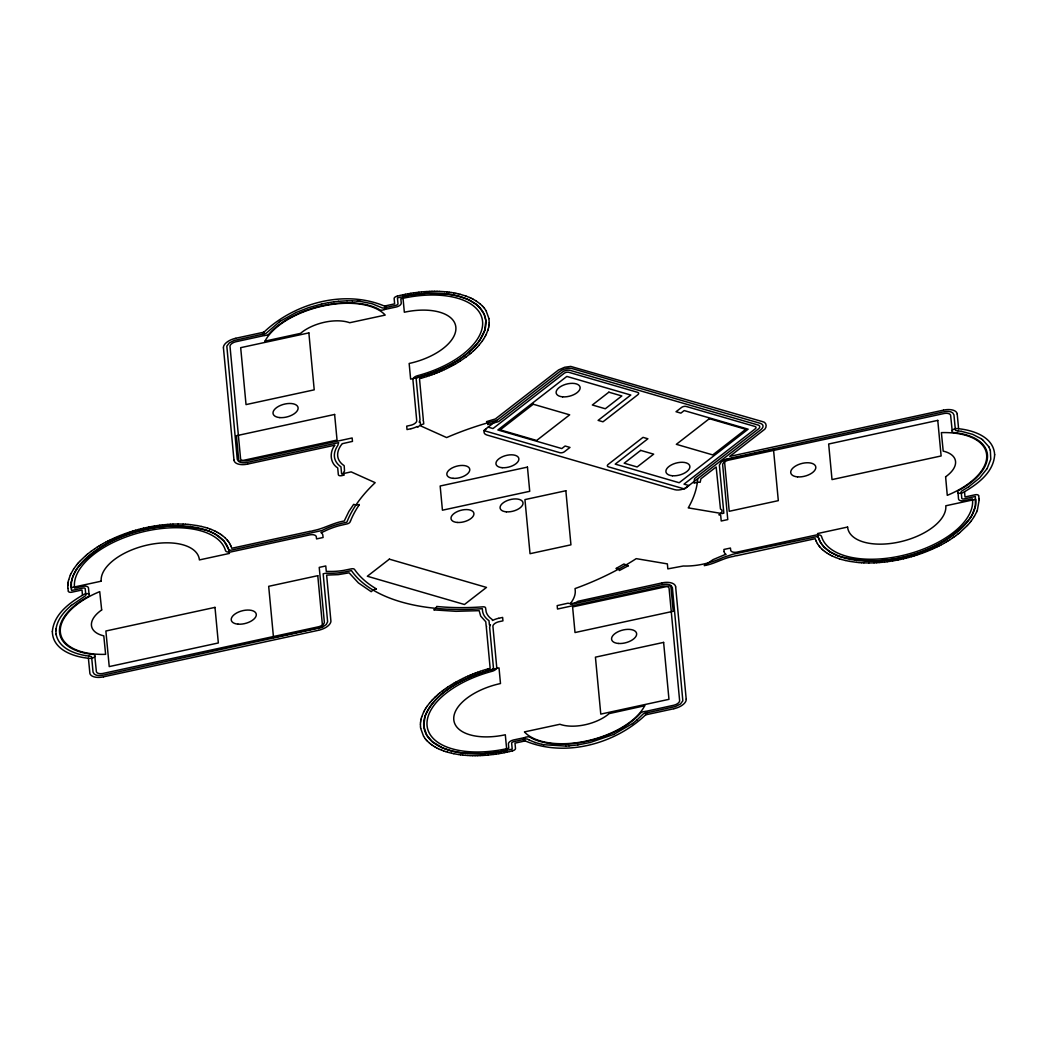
<?xml version="1.0" encoding="UTF-8"?>
<svg xmlns="http://www.w3.org/2000/svg" width="1047" height="1047" viewBox="0 0 1047 1047"><rect width="100%" height="100%" fill="white"/><g stroke="black" fill="none" stroke-linecap="round" stroke-linejoin="round"><path stroke-width="1.5" d="M67.833 585.587L67.924 588.362M223.43 347.813L223.43 347.342A5.588 2.827 -14.6 0 1 223.456 347.107L223.535 346.649A5.588 2.827 -14.6 0 1 223.6 346.4L223.77 345.929A5.588 2.827 -14.6 0 1 223.875 345.68L224.123 345.196A5.588 2.827 -14.6 0 1 224.267 344.96L224.595 344.476A5.588 2.827 -14.6 0 1 224.778 344.241L225.184 343.756A5.588 2.827 -14.6 0 1 225.406 343.521L225.877 343.05A5.588 2.827 -14.6 0 1 226.139 342.814L226.675 342.369A5.588 2.827 -14.6 0 1 226.963 342.147L227.579 341.702A5.588 2.827 -14.6 0 1 227.893 341.492L228.56 341.073A5.588 2.827 -14.6 0 1 228.9 340.877L229.607 340.484A5.588 2.827 -14.6 0 1 229.987 340.301L230.733 339.935A5.588 2.827 -14.6 0 1 231.125 339.765L231.924 339.437A5.588 2.827 -14.6 0 1 232.316 339.293L233.141 339.006A5.588 2.827 -14.6 0 1 233.56 338.862L234.397 338.613A5.588 2.827 -14.6 0 1 234.829 338.495L235.706 338.286M420.423 724.184L420.514 726.958M489.211 322.816L488.949 318.654M686.204 699.187L686.204 699.658A5.588 2.827 -14.6 0 1 686.191 699.893L686.099 700.351A5.588 2.827 -14.6 0 1 686.034 700.6L685.877 701.071A5.588 2.827 -14.6 0 1 685.772 701.32L685.523 701.804A5.588 2.827 -14.6 0 1 685.379 702.04L685.052 702.524A5.588 2.827 -14.6 0 1 684.869 702.759L684.463 703.244A5.588 2.827 -14.6 0 1 684.241 703.479L683.756 703.95A5.588 2.827 -14.6 0 1 683.508 704.186L682.958 704.631A5.588 2.827 -14.6 0 1 682.67 704.853L682.068 705.298A5.588 2.827 -14.6 0 1 681.754 705.508L681.087 705.927A5.588 2.827 -14.6 0 1 680.746 706.123L680.027 706.516A5.588 2.827 -14.6 0 1 679.66 706.699L678.901 707.065A5.588 2.827 -14.6 0 1 678.521 707.235L677.723 707.563A5.588 2.827 -14.6 0 1 677.317 707.707L676.506 707.994A5.588 2.827 -14.6 0 1 676.087 708.138L675.25 708.387A5.588 2.827 -14.6 0 1 674.818 708.505L673.941 708.714M979.167 500.021L977.335 510.269M55.91 630.739L56.041 633.671M55.91 630.739L56.041 628.946M67.833 585.509L67.924 584.134M420.436 724.105L420.514 722.731M489.132 324.269L489.211 322.895M697.695 478.701L697.59 480.18A181.864 92.031 -14.6 0 1 688.573 507.298L688.232 507.874L722.011 513.567L723.83 513.174L719.368 465.156L721.318 461.871L725.924 459.214L943.622 411.851C946.998 411.209 952.731 410.686 953.948 414.861L955.374 429.937A2.238 1.139 -14.6 0 0 956.474 430.67L957.926 430.841M67.924 584.056L68.094 582.669M71.366 582.158L71.366 589.016M420.528 722.652L420.685 721.265M488.949 325.735L489.119 324.348M56.041 628.933C57.389 619.274 64.22 611.474 71.392 605.375M68.107 582.59L68.356 581.19M71.366 582.145L72.884 576.426M488.687 327.214L488.949 325.813M420.698 721.187L420.946 719.786M975.385 506.225L975.346 496.474L964.078 498.922A2.238 1.139 -14.6 0 1 961.787 498.254L961.198 491.985A2.238 1.139 -14.6 0 1 962.128 490.807L968.671 486.776M68.369 581.111L68.709 579.711M488.347 328.693L488.674 327.292M420.973 719.708L421.3 718.307M975.385 506.251L972.113 514.915M68.722 579.632L70.28 575.196M484.669 330.525L485.847 320.722M487.902 330.198L488.321 328.784M421.326 718.216L421.745 716.802M424.977 716.475L423.786 726.278M484.669 330.551L479.421 340.733M487.876 330.276L486.07 334.739M421.758 716.724L423.564 712.261M424.977 716.449C436.272 689.908 465.549 677.33 491.567 669.674A2.238 1.139 -14.6 0 0 493.464 668.104L489.63 627.232L490.441 624.706L489.407 624.928L489.001 620.662A47.508 24.042 -14.6 0 1 482.484 610.453L482.314 608.66L480.534 608.791A181.864 92.031 -14.6 0 1 352.001 571.387L351.439 570.576L347.984 571.322A47.508 24.042 -14.6 0 1 325.905 573.206L323.17 573.795L327.632 621.813L326.219 624.562L322.07 627.349L103.378 675.119C100.002 675.76 94.269 676.283 93.052 672.109L91.626 657.032A2.238 1.139 -14.6 0 0 90.526 656.299L89.074 656.129M350.47 520.948L350.091 521.943A3.363 1.701 -14.6 0 1 347.054 523.893L339.385 525.659A44.21 22.367 -14.6 0 0 327.266 529.926L323.431 531.745A3.363 1.701 -14.6 0 1 322.044 532.203L320.945 532.543A5.588 2.827 -14.6 0 1 321.167 532.701L321.573 533.028A5.588 2.827 -14.6 0 1 321.756 533.198L322.083 533.551A5.588 2.827 -14.6 0 1 322.227 533.748L322.476 534.127A5.588 2.827 -14.6 0 1 322.581 534.336L322.751 534.742A5.588 2.827 -14.6 0 1 322.803 534.965L323.091 537.504L316.547 538.917L316.299 536.601A6.714 3.39 -14.6 0 0 310.134 534.808L230.955 551.926A5.588 2.827 -14.6 0 1 225.458 550.539A8.088 4.096 -14.6 0 1 225.406 550.342A77.779 39.367 -14.6 0 0 142.863 531.837A77.779 39.367 -14.6 0 0 74.468 586.974L74.612 588.113L82.922 586.307A5.588 2.827 -14.6 0 1 88.471 587.93L89.06 594.199M72.884 576.413L76.64 569.136M976.72 511.774L977.296 510.347M70.319 575.104L70.974 573.677M976.681 511.865L974.377 516.341M71.013 573.586L73.565 569.11M485.298 336.257L486.03 334.818M423.603 712.182L424.349 710.743M485.245 336.336L483.478 339.293M424.401 710.664L425.213 709.225M971.276 516.367L972.1 514.928M987.112 468.611L990.776 459.253L990.357 450.459M987.112 468.611L979.599 477.969L968.684 486.776M94.832 656.534L96.389 671.742A6.714 3.39 -14.6 0 0 102.554 673.535L318.785 626.721A6.714 3.39 -14.6 0 0 324.361 622.376L319.23 567.382L325.774 565.969L326.284 571.4L331.166 571.466A44.21 22.367 -14.6 0 0 343.586 570.419L351.282 568.861A3.363 1.701 -14.6 0 1 354.553 569.437L355.103 570.235A178.448 90.304 -14.6 0 0 376.37 588.898M952.168 430.435L950.611 415.227A6.714 3.39 -14.6 0 0 944.446 413.434L728.215 460.248A6.714 3.39 -14.6 0 0 722.639 464.593L727.77 519.587L721.226 521L720.702 515.412L718.87 514.784A7.277 3.678 -14.6 0 0 720.467 508.96L716.148 466.975L700.927 478.793L700.168 482.274A7.277 3.678 -14.6 0 0 694.109 483.204L694.423 479.264A3.363 1.701 -14.6 0 1 695.273 477.995L758.695 428.733A5.588 2.827 -14.6 0 0 758.355 425.121L569.777 370.258A5.588 2.827 -14.6 0 0 562.867 371.75L499.406 420.999A3.363 1.701 -14.6 0 1 497.417 421.941L487.68 424.572A7.277 3.678 -14.6 0 0 486.567 421.614L495.349 418.97L558.588 369.931L564.608 367.275L570.733 366.424L762.373 421.575C767.333 422.216 767.189 428.472 763.211 430.435L729.746 456.413L943.465 410.149M425.265 709.146L426.168 707.707M970.36 517.833L971.263 516.393M974.325 516.42L971.289 520.909M73.617 569.031L76.902 564.555M76.653 569.11C107.16 531.902 163.397 517.584 208.968 531.13M358.663 505.531L359.265 504.51A7.277 3.678 -14.6 0 1 353.65 504.366L348.913 511.381L344.241 521.013C333.496 522.623 324.099 528.617 313.537 530.567A3.363 1.701 -14.6 0 0 312.294 530.96L312.111 531.051A5.981 3.023 -14.6 0 0 311.522 531.117L310.671 531.235A5.588 2.827 -14.6 0 0 310.239 531.3L309.362 531.47M482.445 340.825L483.426 339.385M426.221 707.615L427.202 706.175M970.347 517.859C939.866 555.185 883.563 569.188 838.032 555.839M479.408 340.746C464.606 360.273 441.075 370.834 418.067 377.326A2.238 1.139 -14.6 0 0 416.169 378.896L420.017 419.768L419.206 422.294L420.24 422.072L420.593 425.867L446.624 437.567L447.566 437.162A181.864 92.031 -14.6 0 1 494.249 421.012L496.972 420.292M482.392 340.903L478.872 345.353M427.255 706.097L429.506 703.152M970.098 522.414L971.223 520.987M76.968 564.477L78.172 563.05M429.571 703.074L430.775 701.647M970.032 522.492L967.48 525.424M78.25 562.972L79.52 561.545M477.524 346.858L478.806 345.431M430.841 701.569L432.123 700.142M79.598 561.467L85.658 555.669M476.097 348.35L477.445 346.937M432.189 700.063L433.537 698.65M967.402 525.502L959.641 532.74M474.605 349.829L476.019 348.429M433.615 698.571L435.042 697.171M473.035 351.295L474.527 349.907M435.12 697.093L436.612 695.705M471.399 352.734L472.943 351.36M436.691 695.64L438.248 694.266M636.956 720.035L642.884 714.237A2.238 1.139 -14.6 0 1 644.677 713.308L675.551 706.516L680.432 704.016L682.84 700.809L672.383 587.655C671.192 583.493 665.46 584.017 662.11 584.632L570.968 604.368L570.837 602.941A47.508 24.042 -14.6 0 0 575.222 590.377L575.052 588.571L576.792 587.943A181.864 92.031 -14.6 0 0 634.233 559.923L636.223 558.64L667.371 563.888L667.842 568.874L683.285 566.008A47.56 24.068 -14.6 0 0 722.953 557.528L733.253 554.151L816.045 536.784A2.238 1.139 -14.6 0 1 818.322 537.36L820.534 542.451L824.028 546.979M636.942 720.048L632.532 723.556M85.749 555.591L87.359 554.229M469.684 354.174L471.307 352.813M438.34 694.187L439.962 692.826M71.405 605.375L84.872 596.162A2.238 1.139 -14.6 0 0 85.802 594.984L85.213 588.715A2.238 1.139 -14.6 0 0 82.922 588.048L71.654 590.495L71.366 589.042M87.464 554.151L90.984 551.416M469.593 354.252L466.059 356.988M440.054 692.748L441.742 691.413M957.861 534.153L959.536 532.818M441.834 691.334L443.588 690.012M956.016 535.554L957.756 534.232M632.519 723.569L613.673 734.457M91.089 551.337L94.858 548.68M465.967 357.066L460.157 361.058M443.679 689.934L445.485 688.638M954.105 536.928L955.911 535.632M279.497 321.743L266.763 332.763A2.238 1.139 -14.6 0 1 264.97 333.692L234.096 340.484L229.28 342.932L226.819 346.138L237.263 459.345C238.48 463.52 244.213 462.996 247.589 462.355L338.665 442.632L337.801 445.459A47.56 24.068 -14.6 0 0 339.961 466.098L340.942 466.766L341.61 473.951L351.164 471.883L375.166 482.667L373.674 484.094A181.864 92.031 -14.6 0 0 347.277 521.157L346.884 522.178L343.429 522.924A47.508 24.042 -14.6 0 0 321.887 530.554L230.955 550.185A2.238 1.139 -14.6 0 1 228.678 549.61L223.966 541.077L215.433 534.219M445.59 688.56L447.462 687.277M952.142 538.289L954 537.006M279.51 321.73L280.321 321.18M280.334 321.18L295.974 312.543M94.963 548.615L96.887 547.345M447.566 687.212L451.571 684.633M950.113 539.624L952.037 538.354M97.005 547.28L98.981 546.037M458.076 362.367L460.052 361.123M948.019 540.933L949.995 539.689M99.085 545.971L101.114 544.767M455.929 363.649L457.958 362.432M451.689 684.568L453.704 683.351M945.886 542.202L947.915 540.998M101.232 544.689L103.313 543.511M453.744 364.893L455.811 363.715M453.822 683.285L455.903 682.107M943.687 543.458L945.768 542.281M103.431 543.445L105.551 542.281M451.493 366.123L453.626 364.958M456.021 682.042L460.431 679.686M941.449 544.689L943.569 543.524M105.668 542.215L107.841 541.09M449.202 367.314L451.375 366.188M939.159 545.88L941.332 544.754M446.873 368.479L449.084 367.379M107.959 541.024L110.171 539.925M460.562 679.621L462.774 678.521M936.829 547.044L939.041 545.945M444.491 369.604L446.742 368.544M110.301 539.859L112.553 538.799M462.892 678.456L465.156 677.396M934.448 548.17L936.699 547.11M442.07 370.703L444.36 369.67M112.683 538.734L114.974 537.7M465.274 677.33L467.577 676.297M932.026 549.269L934.317 548.235M384.406 309.519L396.224 307.007A5.588 2.827 -14.6 0 0 401.25 303.106L400.844 298.775L403.03 298.277A77.779 39.367 -14.6 0 1 482.301 319.505A77.779 39.367 -14.6 0 1 417.884 375.611A8.088 4.096 -14.6 0 0 417.478 375.716A5.588 2.827 -14.6 0 0 412.898 379.511L416.745 420.842A6.714 3.39 -14.6 0 1 416.366 421.915L416.117 422.268A6.714 3.39 -14.6 0 1 411.157 425.174L406.707 426.155L407.021 429.571L410.817 428.747M525.241 737.481L513.423 739.993A5.588 2.827 -14.6 0 0 508.397 743.894L508.803 748.225L506.617 748.723A77.779 39.367 -14.6 0 1 427.333 727.495A77.779 39.367 -14.6 0 1 491.763 671.389A8.088 4.096 -14.6 0 0 492.155 671.284A5.588 2.827 -14.6 0 0 496.749 667.489L492.901 626.158A6.714 3.39 -14.6 0 1 493.281 625.085L493.517 624.732A6.714 3.39 -14.6 0 1 498.477 621.826L502.94 620.845L502.625 617.429L498.83 618.254M295.987 312.543L308.499 307.661L321.704 303.983M613.66 734.457L590.168 742.493M439.609 371.764L441.939 370.756M115.105 537.648L117.434 536.64M467.695 676.244L470.024 675.236M929.566 550.329L931.895 549.322M437.123 372.784L439.478 371.816M117.565 536.587L119.921 535.619M470.155 675.184L472.524 674.216M927.079 551.35L929.435 550.382M434.597 373.779L436.992 372.837M120.065 535.567L125.012 533.682M472.655 674.163L475.05 673.221M924.553 552.345L926.935 551.403M432.045 374.721L434.466 373.831M475.181 673.169L477.602 672.279M921.988 553.287L924.409 552.397M429.453 375.637L431.901 374.774M125.143 533.63L127.59 532.766M477.733 672.226L480.18 671.363M919.41 554.203L921.857 553.34M426.849 376.501L429.322 375.677M127.721 532.727L130.194 531.902M480.324 671.323L482.785 670.499M916.806 555.067L919.279 554.243M424.218 377.326L426.718 376.554M130.338 531.863L132.825 531.078M482.929 670.446L485.415 669.674M914.175 555.892L916.662 555.106M421.575 378.111L424.087 377.378M132.956 531.038L135.469 530.292M485.559 669.622L488.059 668.889M911.531 556.677L914.044 555.931M421.444 378.15L419.494 378.7L423.302 419.651A5.588 2.827 -14.6 0 1 423.276 419.886L423.197 420.344A5.981 3.023 -14.6 0 1 423.093 420.672L423.197 420.763A3.363 1.701 -14.6 0 1 423.512 421.352L423.747 423.93A7.277 3.678 -14.6 0 0 418.093 427.006L417.727 427.255A3.363 1.701 -14.6 0 1 417.321 426.574L417.125 426.509A5.588 2.827 -14.6 0 1 416.745 426.692L415.999 427.058A5.588 2.827 -14.6 0 1 415.607 427.228L414.808 427.556A5.588 2.827 -14.6 0 1 414.416 427.7L413.591 427.987A5.588 2.827 -14.6 0 1 413.172 428.131L412.335 428.38A5.588 2.827 -14.6 0 1 411.903 428.485L411.026 428.707M135.613 530.253L138.125 529.546M488.203 668.85L490.153 668.3L486.345 627.349A5.588 2.827 -14.6 0 1 486.371 627.114L486.449 626.656A5.981 3.023 -14.6 0 1 486.541 626.328L486.449 626.237A3.363 1.701 -14.6 0 1 486.135 625.648L485.769 621.748L480.678 616.094L479.16 610.663L456.008 611.317L433.772 609.891A7.277 3.678 -14.6 0 0 436.664 606.501L436.664 606.449A178.448 90.304 -14.6 0 0 481.267 606.946L483.02 606.828A3.363 1.701 -14.6 0 1 485.586 607.954L486.174 611.906A44.21 22.367 -14.6 0 0 489.852 617.638L491.894 619.287A3.363 1.701 -14.6 0 1 492.286 619.955L492.522 620.491A5.588 2.827 -14.6 0 1 492.888 620.308L493.647 619.942A5.588 2.827 -14.6 0 1 494.04 619.772L494.825 619.444A5.588 2.827 -14.6 0 1 495.231 619.301L496.056 619.013A5.588 2.827 -14.6 0 1 496.474 618.869L497.312 618.62A5.588 2.827 -14.6 0 1 497.731 618.515L498.608 618.293M908.875 557.423L911.387 556.716M397.258 296.144L396.892 296.236A3.363 1.701 -14.6 0 0 394.143 298.474L394.64 303.866L384.655 306.038M138.269 529.507L140.808 528.853M906.192 558.116L908.731 557.462M512.389 750.856L512.808 750.751A3.363 1.701 -14.6 0 0 515.504 748.526L514.993 743.134L524.992 740.962M376.239 588.911L376.344 588.885A7.277 3.678 -14.6 0 0 371.201 591.686L358.414 582.917L349.109 572.827L338.26 574.646L326.638 575.104L330.917 621.185A5.588 2.827 -14.6 0 1 330.891 621.421L330.813 621.892A5.588 2.827 -14.6 0 1 330.747 622.127L330.577 622.612A5.588 2.827 -14.6 0 1 330.472 622.847L330.224 623.331A5.588 2.827 -14.6 0 1 330.08 623.567L329.753 624.051A5.588 2.827 -14.6 0 1 329.569 624.3L329.164 624.771A5.588 2.827 -14.6 0 1 328.941 625.02L328.47 625.478A5.588 2.827 -14.6 0 1 328.208 625.713L327.672 626.171A5.588 2.827 -14.6 0 1 327.384 626.394L326.782 626.826A5.588 2.827 -14.6 0 1 326.455 627.048L325.8 627.454A5.588 2.827 -14.6 0 1 325.447 627.663L324.74 628.056A5.588 2.827 -14.6 0 1 324.374 628.239L323.615 628.593A5.588 2.827 -14.6 0 1 323.222 628.763L322.437 629.09A5.588 2.827 -14.6 0 1 322.031 629.247L321.207 629.535A5.588 2.827 -14.6 0 1 320.788 629.666L319.95 629.914A5.588 2.827 -14.6 0 1 319.531 630.032L318.654 630.242M397.402 296.105L399.941 295.49M140.952 528.814L143.491 528.198M903.509 558.771L906.048 558.156M509.706 751.51L512.245 750.895M590.155 742.493L577.892 744.888M400.085 295.45L402.637 294.874M143.635 528.159L148.883 527.034M900.813 559.386L903.365 558.81M507.01 752.126L509.562 751.55M321.717 303.983L328.405 302.648M235.915 338.233L263.883 332.187M247.746 464.057L334.909 445.184C329.36 451.951 329.844 463.114 337.71 467.904L338.338 474.657A3.363 1.701 -14.6 0 0 341.767 475.652L344.254 475.037A7.277 3.678 -14.6 0 1 344.515 471.111L344.214 466.059A3.363 1.701 -14.6 0 0 343.743 465.326L342.84 464.724A44.21 22.367 -14.6 0 1 340.838 445.538L341.78 444.281A3.363 1.701 -14.6 0 0 342.055 443.745L352.473 441.389L352.145 437.973L246.752 460.772A6.714 3.39 -14.6 0 1 240.601 458.979L229.987 346.151A6.714 3.39 -14.6 0 1 235.575 341.819L264.773 335.433M309.14 531.51L231.78 548.275L230.929 545.997M103.535 676.82L318.432 630.294M737.86 555.46L815.22 538.695L816.071 540.972M661.9 582.943L578.009 601.279A7.277 3.678 -14.6 0 1 567.971 603.203L557.174 605.611L557.501 609.027L662.882 586.228A6.714 3.39 -14.6 0 1 669.046 588.021L679.647 700.849A6.714 3.39 -14.6 0 1 674.072 705.181L644.873 711.567M645.75 714.813L673.731 708.767M402.781 294.848L405.333 294.312M898.117 559.936L900.669 559.412M504.314 752.688L506.866 752.152M405.477 294.286L408.029 293.801M247.537 464.109L246.647 464.279A5.588 2.827 -14.6 0 1 246.215 464.345L245.364 464.462A5.588 2.827 -14.6 0 1 244.946 464.515L244.108 464.58A5.588 2.827 -14.6 0 1 243.689 464.606L242.865 464.632A5.588 2.827 -14.6 0 1 242.459 464.632L241.674 464.606A5.588 2.827 -14.6 0 1 241.281 464.58L240.522 464.515A5.588 2.827 -14.6 0 1 240.156 464.462L239.449 464.345A5.588 2.827 -14.6 0 1 239.096 464.279L238.441 464.109A5.588 2.827 -14.6 0 1 238.127 464.017L237.512 463.821A5.588 2.827 -14.6 0 1 237.224 463.703L236.687 463.455A5.588 2.827 -14.6 0 1 236.426 463.324L235.955 463.036A5.588 2.827 -14.6 0 1 235.732 462.879L235.326 462.552A5.588 2.827 -14.6 0 1 235.143 462.381L234.816 462.028A5.588 2.827 -14.6 0 1 234.672 461.832L234.423 461.452A5.588 2.827 -14.6 0 1 234.319 461.243L234.148 460.837A5.588 2.827 -14.6 0 1 234.083 460.615L234.005 460.17M149.027 526.994L154.275 526.039M943.674 410.097L944.564 409.927A5.588 2.827 -14.6 0 1 944.983 409.861L945.847 409.743A5.588 2.827 -14.6 0 1 946.266 409.691L947.103 409.626A5.588 2.827 -14.6 0 1 947.522 409.599L948.346 409.573A5.588 2.827 -14.6 0 1 948.752 409.573L949.537 409.599A5.588 2.827 -14.6 0 1 949.93 409.626L950.676 409.691A5.588 2.827 -14.6 0 1 951.056 409.743L951.762 409.861A5.588 2.827 -14.6 0 1 952.103 409.927L952.77 410.097A5.588 2.827 -14.6 0 1 953.084 410.188L953.699 410.385A5.588 2.827 -14.6 0 1 953.987 410.503L954.524 410.751A5.588 2.827 -14.6 0 1 954.785 410.882L955.257 411.17A5.588 2.827 -14.6 0 1 955.479 411.327L955.885 411.654A5.588 2.827 -14.6 0 1 956.068 411.824L956.395 412.178A5.588 2.827 -14.6 0 1 956.539 412.374L956.788 412.754A5.588 2.827 -14.6 0 1 956.893 412.963L957.063 413.369A5.588 2.827 -14.6 0 1 957.115 413.591L957.207 414.036M737.638 555.499L736.761 555.669A5.588 2.827 -14.6 0 1 736.329 555.735L735.478 555.852A5.981 3.023 -14.6 0 1 734.889 555.918L734.706 556.009A3.363 1.701 -14.6 0 1 733.463 556.402C723.294 557.972 714.499 564.071 704.251 565.602L713.099 559.622L723.333 555.316A3.363 1.701 -14.6 0 1 724.838 554.792L726.055 554.426A5.588 2.827 -14.6 0 1 725.833 554.269L725.427 553.942A5.588 2.827 -14.6 0 1 725.244 553.771L724.917 553.418A5.588 2.827 -14.6 0 1 724.773 553.222L724.524 552.842A5.588 2.827 -14.6 0 1 724.419 552.633L724.249 552.227A5.588 2.827 -14.6 0 1 724.197 552.005L724.105 551.56M103.326 676.872L102.436 677.043A5.588 2.827 -14.6 0 1 102.017 677.108L101.153 677.226A5.588 2.827 -14.6 0 1 100.734 677.278L99.897 677.344A5.588 2.827 -14.6 0 1 99.478 677.37L98.654 677.396A5.588 2.827 -14.6 0 1 98.248 677.396L97.463 677.37A5.588 2.827 -14.6 0 1 97.07 677.344L96.324 677.278A5.588 2.827 -14.6 0 1 95.944 677.226L95.238 677.108A5.588 2.827 -14.6 0 1 94.897 677.043L94.23 676.872A5.588 2.827 -14.6 0 1 93.916 676.781L93.301 676.584A5.588 2.827 -14.6 0 1 93.013 676.467L92.476 676.218A5.588 2.827 -14.6 0 1 92.215 676.087L91.743 675.799A5.588 2.827 -14.6 0 1 91.521 675.642L91.115 675.315A5.588 2.827 -14.6 0 1 90.932 675.145L90.605 674.792A5.588 2.827 -14.6 0 1 90.461 674.595L90.212 674.216A5.588 2.827 -14.6 0 1 90.107 674.006L89.937 673.601A5.588 2.827 -14.6 0 1 89.885 673.378L88.406 658.223M662.11 582.891L663 582.721A5.588 2.827 -14.6 0 1 663.418 582.656L664.269 582.538A5.588 2.827 -14.6 0 1 664.701 582.485L665.539 582.42A5.588 2.827 -14.6 0 1 665.957 582.394L666.782 582.368A5.588 2.827 -14.6 0 1 667.175 582.368L667.973 582.394A5.588 2.827 -14.6 0 1 668.366 582.42L669.112 582.485A5.588 2.827 -14.6 0 1 669.478 582.538L670.198 582.656A5.588 2.827 -14.6 0 1 670.538 582.721L671.206 582.891A5.588 2.827 -14.6 0 1 671.52 582.983L672.135 583.179A5.588 2.827 -14.6 0 1 672.423 583.297L672.959 583.545A5.588 2.827 -14.6 0 1 673.221 583.676L673.692 583.964A5.588 2.827 -14.6 0 1 673.915 584.121L674.32 584.448A5.588 2.827 -14.6 0 1 674.504 584.619L674.831 584.972A5.588 2.827 -14.6 0 1 674.975 585.168L675.223 585.548A5.588 2.827 -14.6 0 1 675.328 585.757L675.498 586.163A5.588 2.827 -14.6 0 1 675.551 586.385L675.642 586.83M897.973 559.975L892.725 560.93M501.618 753.199L504.17 752.714M408.173 293.775L410.725 293.33M498.909 753.67L501.474 753.225M328.418 302.648L333.967 301.811M410.869 293.304L413.421 292.911M154.419 526.026L159.654 525.254M892.581 560.943L887.346 561.716M496.226 754.089L498.778 753.696M577.879 744.888L569.058 745.87M413.565 292.898L418.787 292.218M493.53 754.455L496.082 754.102M333.993 301.811L338.39 301.314M159.798 525.228L162.337 524.927M884.663 562.043L887.202 561.742M493.399 754.481L488.19 755.057M418.931 292.205L421.444 291.943M162.481 524.913L167.651 524.429M884.519 562.056L879.349 562.54M338.403 301.314L347.054 300.816M421.588 291.93L424.1 291.72M485.546 755.28L488.059 755.07M569.045 745.87L565.812 746.079M424.231 291.707L426.718 291.537M167.782 524.416L170.281 524.246M876.719 562.723L879.218 562.553M482.916 755.463L485.402 755.293M426.862 291.537L429.335 291.419M170.412 524.246L172.886 524.128M874.114 562.841L876.588 562.723M480.311 755.581L482.785 755.463M565.786 746.079L543.707 744.731M429.466 291.406L431.914 291.341M173.017 524.115L178.016 524.024M873.983 562.854L868.984 562.946M477.733 755.659L480.18 755.594M347.067 300.816L352.289 300.842M432.045 291.328L434.466 291.315M475.168 755.685L477.589 755.672M434.61 291.315L436.992 291.328M178.16 524.024L183.042 524.115M868.84 562.946L863.958 562.854M472.642 755.672L475.037 755.685M437.136 291.328L439.491 291.406M470.155 755.594L472.511 755.672M352.315 300.842L357.367 301.117M439.622 291.406L444.373 291.694M183.173 524.115L185.502 524.233M861.498 562.736L863.827 562.854M467.695 755.476L470.024 755.594M859.077 562.566L861.367 562.723M185.633 524.246L187.923 524.403M465.274 755.306L467.564 755.463M357.38 301.117L358.349 301.209M444.504 291.707L446.755 291.917M856.695 562.344L858.946 562.553M188.054 524.416L190.305 524.626M462.892 755.083L465.143 755.293M358.362 301.209L359.33 301.3M359.343 301.3L360.299 301.405M446.873 291.93L449.098 292.192M856.564 562.331L849.824 561.375M190.436 524.639L197.176 525.581M460.549 754.808L462.761 755.07M360.325 301.418L372.012 303.709L381.998 307.805A2.238 1.139 -14.6 0 0 383.896 307.936L395.897 305.344A2.238 1.139 -14.6 0 0 397.978 303.735L397.428 297.858L410.66 295.084L425.985 293.382L447.488 294.011L458.01 296.013L467.132 299.128M957.94 430.854L961.683 431.416M89.06 656.116L85.317 655.553M449.215 292.205L451.388 292.506M458.259 754.494L460.431 754.795M451.506 292.532L453.626 292.872M458.141 754.468L453.822 753.709M961.696 431.416L972.65 434.348L981.379 438.837M85.304 655.553C73.499 653.485 59.103 647.897 56.224 634.835M453.744 292.898L455.825 293.291M849.706 561.362L845.479 560.498M197.294 525.607L201.521 526.471M543.694 744.731L541.914 744.365M455.942 293.317L457.971 293.762M451.676 753.238L453.704 753.683M541.901 744.365L535.2 742.519M458.076 293.788L460.052 294.272M845.374 560.472L841.356 559.438M201.626 526.497L205.644 527.531M451.558 753.212L447.553 752.178M460.17 294.299L465.967 296.079M488.151 427.15L493.006 428.55L564.176 373.308A3.363 1.701 -14.6 0 1 568.809 372.3L637.61 392.324A3.363 1.701 -14.6 0 1 637.832 394.732L602.98 421.797L598.125 420.384L630.778 395.033L566.833 376.423L497.875 429.964L561.807 448.574L565.105 446.009L569.974 447.422L564.464 451.702A3.363 1.701 -14.6 0 1 559.831 452.697L483.753 430.566L560.053 371.319A8.952 4.528 -14.6 0 1 572.395 368.649L760.174 423.289A8.952 4.528 -14.6 0 1 760.789 429.728L684.476 488.975L608.399 466.831A3.363 1.701 -14.6 0 1 608.176 464.41L643.015 437.358L647.884 438.772L615.23 464.122L679.176 482.732L748.134 429.178L684.188 410.568L680.89 413.133L676.035 411.72L681.545 407.453A3.363 1.701 -14.6 0 1 686.165 406.445L754.966 426.469A3.363 1.701 -14.6 0 1 755.188 428.89L684.031 484.146L688.887 485.546M839.393 558.836L841.251 559.399M205.749 527.57L207.607 528.133M445.59 751.576L447.449 752.139M839.288 558.797L835.637 557.488M207.712 528.172L209.518 528.787M443.679 750.921L445.485 751.537M535.187 742.519L529.311 740.072M466.072 296.118L469.593 297.505M209.622 528.827L211.363 529.481M441.834 750.228L443.575 750.882M838.006 555.826L830.14 551.887M835.532 557.449L832.143 555.97M211.468 529.52L214.857 530.999M208.994 531.143L215.42 534.206M442.515 747.872L451.663 750.987L462.159 752.989L483.662 753.618L498.987 751.916L512.219 749.142L511.669 743.265A2.238 1.139 -14.6 0 1 513.75 741.656L525.751 739.064A2.238 1.139 -14.6 0 1 527.649 739.195L529.298 740.072M440.041 749.495L441.729 750.189M469.684 297.544L471.307 298.29M467.158 299.141L468.781 299.874M442.488 747.859L432.45 741.799L426.744 735.216M438.34 748.71L439.949 749.456M471.399 298.33L472.956 299.115M468.794 299.887L475.966 304.219M830.493 555.146L832.051 555.931M214.949 531.038L216.507 531.824M436.691 747.885L438.248 748.67M473.035 299.154L476.032 300.882M828.923 554.282L830.415 555.106M216.585 531.863L218.077 532.687M435.12 747.021L436.599 747.846M827.418 553.379L828.844 554.229M218.156 532.74L219.582 533.59M433.615 746.118L435.029 746.969M476.11 300.934L480.076 303.826M830.127 551.874L824.041 546.992M827.339 553.326L824.643 551.442M219.661 533.643L221.009 534.533M432.189 745.176L433.537 746.066M981.392 438.85L982.505 439.648M221.087 534.585L222.357 535.527M430.841 744.195L432.11 745.124M982.505 439.661L988.774 446.689M823.361 550.421L824.565 551.389M475.992 304.232L479.408 307.268M222.435 535.58L224.83 537.595M429.558 743.174L430.762 744.142M822.17 549.374L823.295 550.369M480.141 303.892L482.392 305.986M429.492 743.108L427.255 741.014M958.044 492.862L958.529 499.039A5.588 2.827 -14.6 0 0 964.078 500.662L972.388 498.856L972.532 499.995A77.779 39.367 -14.6 0 1 904.137 555.132A77.779 39.367 -14.6 0 1 821.594 536.627A8.088 4.096 -14.6 0 0 821.542 536.43A5.588 2.827 -14.6 0 0 816.045 535.043L736.866 552.162A6.714 3.39 -14.6 0 1 734.981 552.319L734.379 552.306A6.714 3.39 -14.6 0 1 730.701 550.369L730.453 548.052L723.909 549.466L724.092 551.442M822.104 549.309L820.023 547.149M224.896 537.661L226.977 539.82M482.445 306.038L483.426 307.111M479.421 307.281L484.159 314.218L485.847 320.709A81.142 41.055 -14.6 0 1 410.633 379.119L409.155 363.466A50.361 25.481 -14.6 0 0 455.851 327.214A50.361 25.481 -14.6 0 0 404.338 312.228L402.873 296.576A81.142 41.055 -14.6 0 1 485.847 320.722M426.221 739.889L427.189 740.962M819.068 545.984L819.971 547.084M483.478 307.164L484.381 308.263M425.265 738.737L426.168 739.836M227.029 539.886L227.932 540.985M819.016 545.932L817.406 543.576M484.434 308.328L486.03 310.684M425.213 738.672L423.603 736.316M227.984 541.037L228.809 542.176M228.848 542.241L229.594 543.393M817.367 543.511L816.097 541.05M486.07 310.75L488.949 318.576M426.731 735.203L423.786 726.291A81.142 41.055 -14.6 0 1 499.013 667.881L500.492 683.534A50.361 25.481 -14.6 0 0 453.796 719.786A50.361 25.481 -14.6 0 0 505.308 734.772L506.774 750.424A81.142 41.055 -14.6 0 1 423.786 726.278M423.564 736.25L420.698 728.424M229.633 543.458L230.288 544.649M988.774 446.689L990.357 450.446M230.327 544.715L230.903 545.919M978.631 495.768L978.579 495.584A3.363 1.701 -14.6 0 0 975.346 494.734L965.007 496.972L964.523 491.763M68.369 591.202L68.435 591.411A3.363 1.701 -14.6 0 0 71.654 592.236L81.993 589.998L82.477 595.206M978.644 495.833L979.076 498.542M68.356 591.136L67.924 588.427M56.224 634.822L56.041 633.684M420.514 727.024L420.685 728.346M957.22 414.154L958.594 428.747M675.655 586.948L686.204 699.069M223.443 347.931L233.978 460.052M979.076 498.608L979.167 499.956M687.054 486.973A8.952 4.528 -14.6 0 1 674.7 489.656L486.934 435.015A8.952 4.528 -14.6 0 1 486.318 428.563M350.509 520.974A178.448 90.304 -14.6 0 1 358.702 505.57M52.35 631.603C52.69 650.2 74.455 657.136 89.846 658.38A3.638 1.845 -14.6 0 0 94.675 656.731A3.638 1.845 -14.6 0 0 93.301 654.427A66.327 33.569 -14.6 0 1 87.869 596.777A3.638 1.845 -14.6 0 0 88.773 593.989A3.638 1.845 -14.6 0 0 83.839 594.447C69.848 602.509 53.829 614.079 52.35 631.563M994.65 454.738C993.655 472.55 977.283 484.368 963.161 492.522A3.638 1.845 -14.6 0 1 958.227 492.98A3.638 1.845 -14.6 0 1 959.131 490.179A66.327 33.569 -14.6 0 0 953.712 432.542A3.638 1.845 -14.6 0 1 952.325 430.238A3.638 1.845 -14.6 0 1 957.154 428.589C972.401 429.885 993.708 436.494 994.65 454.738M265.022 341.113L300.502 333.391A33.569 16.988 -14.6 0 1 349.724 322.725L385.217 315.082A65.477 33.138 -14.6 0 0 323.039 306.012A65.477 33.138 -14.6 0 0 265.022 341.113M644.69 705.757L644.625 705.887A65.477 33.138 -14.6 0 1 586.608 740.988A65.477 33.138 -14.6 0 1 524.429 731.918L559.923 724.275A33.569 16.988 -14.6 0 0 609.145 713.609L644.69 705.757M263.648 332.449L263.072 333.103A3.638 1.845 -14.6 0 0 264.459 335.406A3.638 1.845 -14.6 0 0 269.288 333.757A66.327 33.569 -14.6 0 1 379.773 309.82A3.638 1.845 -14.6 0 0 384.694 309.375A3.638 1.845 -14.6 0 0 385.597 306.575C345.484 288.946 294.587 302.805 263.674 332.423M646.562 713.897C615.832 744.103 564.372 758.12 524.037 740.425A3.638 1.845 -14.6 0 1 524.94 737.625A3.638 1.845 -14.6 0 1 529.887 737.167A66.327 33.569 -14.6 0 0 640.371 713.256A3.638 1.845 -14.6 0 1 645.188 711.594A3.638 1.845 -14.6 0 1 646.562 713.897M533.237 404.234L500.217 429.872L536.64 440.473L569.66 414.834L533.237 404.234M389.353 559.15L367.34 576.243L464.462 604.499L486.475 587.419L389.353 559.15M608.857 392.18L592.353 404.993L605.297 408.762L621.813 395.949L608.857 392.18M640.699 450.393L624.195 463.206L637.152 466.975L653.655 454.162L640.699 450.393M709.356 418.682L676.349 444.321L712.771 454.908L745.778 429.283L709.356 418.682M101.677 609.956L101.389 610.165A33.569 16.988 -14.6 0 0 103.797 635.843L105.616 654.349A65.477 33.138 -14.6 0 1 60.346 632.152A65.477 33.138 -14.6 0 1 99.727 591.634L101.677 609.956M945.611 476.804L947.273 495.336A65.477 33.138 -14.6 0 0 986.654 454.817A65.477 33.138 -14.6 0 0 941.384 432.62L943.203 451.126A33.569 16.988 -14.6 0 1 945.611 476.804M628.318 565.746L619.366 570.523A7.277 3.678 -14.6 0 0 616.002 568.482L616.002 568.482A171.106 86.587 -14.6 0 0 623.868 564.006L628.318 565.746M308.865 332.894L240.679 347.669L246.032 404.6L314.218 389.837L308.865 332.894M334.621 414.455L236.426 435.722L238.834 461.347L337.042 440.08L334.621 414.455M527.452 467.106L440.159 486.004L442.436 510.203L529.73 491.305L527.452 467.106M101.206 581.19L71.196 587.681A81.142 41.055 -14.6 0 1 146.423 529.285A81.142 41.055 -14.6 0 1 229.411 553.431L199.401 559.923A50.361 25.481 -14.6 0 0 147.889 544.937A50.361 25.481 -14.6 0 0 101.206 581.19M565.851 490.742L524.94 499.602L530.031 553.693L570.942 544.833L565.851 490.742M773.497 449.412L724.406 460.039L729.222 511.289L778.314 500.649L773.497 449.412M937.772 420.384L828.661 444.007L832.012 479.591L941.122 455.969L937.772 420.384M317.778 575.68L268.686 586.32L273.503 637.558L322.594 626.931L317.778 575.68M214.988 607.378L105.878 631.001L109.228 666.586L218.339 642.963L214.988 607.378M847.599 527.047L817.589 533.538A81.142 41.055 -14.6 0 0 900.577 557.685L900.603 557.685A81.142 41.055 -14.6 0 0 975.804 499.288L945.794 505.78A50.361 25.481 -14.6 0 1 899.111 542.032A50.361 25.481 -14.6 0 1 847.599 527.047M670.8 585.653L572.604 606.92L575.012 632.545L673.221 611.278L670.8 585.653M663.615 642.4L595.429 657.163L600.782 714.106L668.968 699.331L663.615 642.4M506.329 511.826A11.753 5.942 -14.6 0 0 523.029 502.926A11.753 5.942 -14.6 0 0 505.348 501.461A11.753 5.942 -14.6 0 0 506.329 511.826M457.225 522.453A11.753 5.942 -14.6 0 0 473.925 513.553A11.753 5.942 -14.6 0 0 456.256 512.101A11.753 5.942 -14.6 0 0 457.225 522.453M502.18 467.695A11.753 5.942 -14.6 0 0 518.88 458.795A11.753 5.942 -14.6 0 0 501.199 457.343A11.753 5.942 -14.6 0 0 502.18 467.695M453.076 478.335A11.753 5.942 -14.6 0 0 469.776 469.436A11.753 5.942 -14.6 0 0 452.108 467.97A11.753 5.942 -14.6 0 0 453.076 478.335M279.811 417.596A12.865 6.518 -14.6 0 0 298.107 407.846A12.865 6.518 -14.6 0 0 278.751 406.249A12.865 6.518 -14.6 0 0 279.811 417.596M238.009 624.156A12.865 6.518 -14.6 0 0 256.293 614.419A12.865 6.518 -14.6 0 0 236.936 612.822A12.865 6.518 -14.6 0 0 238.009 624.156M618.345 643.46A12.865 6.518 -14.6 0 0 636.641 633.723A12.865 6.518 -14.6 0 0 617.285 632.126A12.865 6.518 -14.6 0 0 618.345 643.46M797.513 476.869A12.865 6.518 -14.6 0 0 815.809 467.119A12.865 6.518 -14.6 0 0 796.453 465.522A12.865 6.518 -14.6 0 0 797.513 476.869M672.396 475.757A12.315 6.23 -14.6 0 0 689.881 466.438A12.315 6.23 -14.6 0 0 671.376 464.92A12.315 6.23 -14.6 0 0 672.396 475.757M562.632 396.839A12.315 6.23 -14.6 0 0 580.13 387.508A12.315 6.23 -14.6 0 0 561.611 385.99A12.315 6.23 -14.6 0 0 562.632 396.839"/></g></svg>
